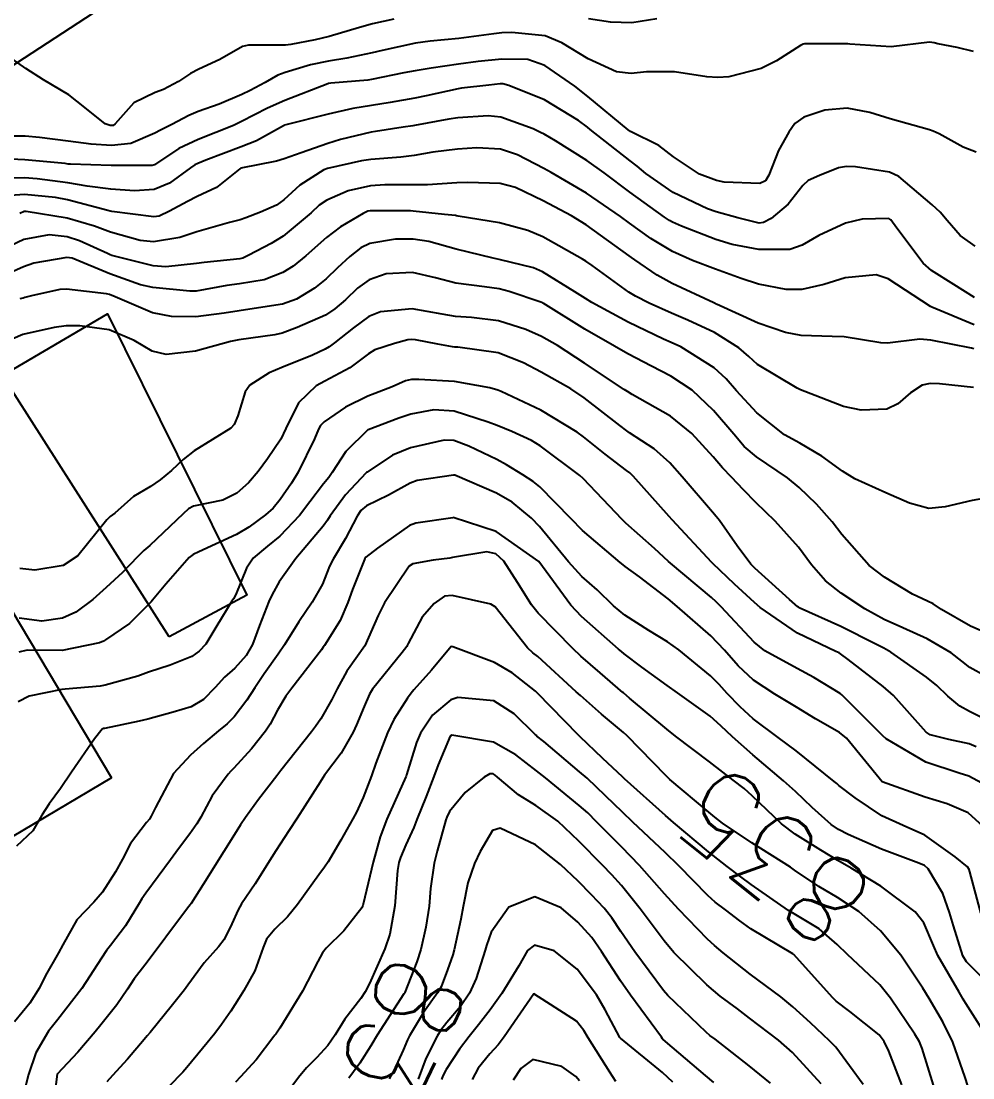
# Model space of a CAD drawing. Header units: metres. Extents: x 307586 to 320046, y 7427249 to 7434250.
# Drawn here: x 319498.96 to 319542.99, y 7429163.69 to 7429212.57 of the extents above; entities that cross this region are included whole.
import ezdxf
from ezdxf.enums import TextEntityAlignment as Align

# ---------------------------------------------------------------- set-up
doc = ezdxf.new("R2010")
doc.units = ezdxf.units.M
doc.header["$MEASUREMENT"] = 0
for name, color, linetype in [('Cotas', 45, 'Continuous'), ('Curvas de Nivel 1m', 11, 'Continuous'), ('Curvas de Nivel 5m', 15, 'Continuous'), ('Edificações', 30, 'Continuous'), ('Vias Primárias', 230, 'Continuous')]:
    doc.layers.add(name, color=color, linetype=linetype)
doc.styles.add('Style-STANDARD', font='STANDARD.shx')

msp = doc.modelspace()

# ---------------------------------------------------------------- linework, layer by layer
at = {"layer": 'Curvas de Nivel 1m', "flags": 128}
for points, elevation in [([(319516.21, 7429212.663), (319515.211, 7429212.435), (319514.619, 7429212.265), (319513.205, 7429211.852), (319512.558, 7429211.7), (319511.434, 7429211.482), (319511.199, 7429211.457), (319509.477, 7429211.459), (319509.198, 7429211.392), (319508.159, 7429210.785), (319507.181, 7429210.337), (319506.805, 7429210.147), (319506.24, 7429209.779), (319505.548, 7429209.407), (319505.168, 7429209.261), (319504.171, 7429208.792), (319503.311, 7429207.808), (319503.215, 7429207.746), (319503.152, 7429207.738), (319503.086, 7429207.745), (319502.845, 7429207.815), (319501.908, 7429208.576), (319501.166, 7429209.151), (319499.998, 7429209.852), (319499.181, 7429210.382), (319497.633, 7429211.447)], 853), ([(319528.374, 7429212.673), (319527.212, 7429212.481), (319526.23, 7429212.523), (319525.214, 7429212.679)], 853), ([(319543.022, 7429211.154), (319542.257, 7429211.344), (319541.364, 7429211.517), (319541.205, 7429211.556), (319540.981, 7429211.586), (319539.203, 7429211.38), (319537.301, 7429211.506), (319537.204, 7429211.509), (319537.105, 7429211.51), (319535.204, 7429211.51), (319535.14, 7429211.495), (319535.023, 7429211.432), (319533.906, 7429210.733), (319533.192, 7429210.373), (319531.706, 7429209.99), (319531.188, 7429209.952), (319530.681, 7429209.992), (319529.19, 7429210.22), (319527.898, 7429210.227), (319527.189, 7429210.144), (319526.499, 7429210.228), (319525.196, 7429210.815), (319523.973, 7429211.562), (319523.206, 7429211.881), (319521.656, 7429212.042), (319521.207, 7429212.025), (319520.833, 7429211.977), (319519.204, 7429211.764), (319517.889, 7429211.64), (319517.202, 7429211.546), (319515.66, 7429211.204), (319515.194, 7429211.094), (319514.027, 7429210.845), (319513.188, 7429210.719), (319512.347, 7429210.541), (319511.18, 7429210.186), (319510.838, 7429210.063), (319510.258, 7429209.729), (319509.555, 7429209.35), (319509.167, 7429209.167), (319508.13, 7429208.723), (319507.159, 7429208.39), (319506.728, 7429208.204), (319505.939, 7429207.782), (319505.416, 7429207.522), (319505.149, 7429207.381), (319504.033, 7429206.912), (319503.143, 7429206.81), (319502.195, 7429206.876), (319501.145, 7429207.018), (319499.817, 7429207.182), (319499.147, 7429207.24), (319498.522, 7429207.245)], 852), ([(319543.145, 7429206.51), (319542.548, 7429206.74), (319541.431, 7429207.356), (319541.155, 7429207.483), (319540.986, 7429207.531), (319539.163, 7429208.044), (319538.226, 7429208.336), (319537.17, 7429208.537), (319536.147, 7429208.441), (319535.163, 7429208.127), (319534.76, 7429207.833), (319534.476, 7429207.437), (319534.003, 7429206.583), (319533.554, 7429205.446), (319533.393, 7429205.183), (319533.127, 7429205.054), (319531.484, 7429205.119), (319531.129, 7429205.195), (319530.336, 7429205.488), (319529.141, 7429206.288), (319528.455, 7429206.819), (319527.152, 7429207.468), (319527.046, 7429207.531), (319525.176, 7429209.079), (319524.575, 7429209.556), (319523.192, 7429210.519), (319522.397, 7429210.784), (319521.195, 7429210.811), (319520.1, 7429210.704), (319519.192, 7429210.576), (319517.937, 7429210.385), (319517.189, 7429210.27), (319516.668, 7429210.176), (319515.176, 7429209.865), (319515.007, 7429209.84), (319513.291, 7429209.689), (319513.183, 7429209.68), (319513.155, 7429209.672), (319511.165, 7429208.896), (319510.356, 7429208.533), (319509.155, 7429207.918), (319508.79, 7429207.745), (319507.146, 7429207.098), (319506.252, 7429206.669), (319505.134, 7429205.926), (319505.03, 7429205.895), (319503.134, 7429205.886), (319501.242, 7429205.947), (319501.134, 7429205.957), (319501.001, 7429205.974), (319499.136, 7429206.156), (319497.472, 7429206.22)], 851), ([(319543.067, 7429199.78), (319542.107, 7429200.378), (319541.08, 7429201.031), (319540.698, 7429201.364), (319539.478, 7429202.997), (319539.202, 7429203.379), (319539.104, 7429203.436), (319537.867, 7429203.399), (319537.101, 7429203.226), (319535.864, 7429202.653), (319535.091, 7429202.2), (319534.516, 7429202.009), (319533.088, 7429202.006), (319531.856, 7429202.234), (319531.093, 7429202.466), (319529.506, 7429203.089), (319529.101, 7429203.263), (319528.949, 7429203.35), (319528.729, 7429203.506), (319527.12, 7429204.654), (319525.938, 7429205.542), (319525.139, 7429206.12), (319523.685, 7429207.027), (319523.151, 7429207.333), (319522.992, 7429207.413), (319522.649, 7429207.578), (319521.161, 7429208.131), (319520.575, 7429208.193), (319519.16, 7429208.093), (319518.75, 7429208.036), (319517.154, 7429207.736), (319517.078, 7429207.726), (319516.63, 7429207.655), (319515.354, 7429207.465), (319515.15, 7429207.424), (319513.739, 7429207.092), (319513.145, 7429206.912), (319511.91, 7429206.478), (319511.138, 7429206.193), (319510.774, 7429206.086), (319509.133, 7429205.762), (319509.083, 7429205.741), (319508.002, 7429204.875), (319507.113, 7429204.451), (319506.656, 7429204.228), (319505.828, 7429203.783), (319505.342, 7429203.546), (319505.1, 7429203.516), (319503.153, 7429203.759), (319503.103, 7429203.771), (319503.074, 7429203.782), (319502.975, 7429203.812), (319501.11, 7429204.308), (319500.549, 7429204.408), (319499.113, 7429204.544), (319498.474, 7429204.508)], 849), ([(319543.051, 7429198.515), (319541.089, 7429199.333), (319541.063, 7429199.345), (319541.025, 7429199.36), (319539.076, 7429200.653), (319538.516, 7429200.827), (319537.076, 7429200.689), (319536.103, 7429200.39), (319535.07, 7429200.15), (319534.352, 7429200.155), (319533.072, 7429200.405), (319532.278, 7429200.665), (319531.079, 7429201.098), (319530.018, 7429201.491), (319529.087, 7429201.911), (319528.087, 7429202.509), (319527.1, 7429203.224), (319526.691, 7429203.534), (319525.119, 7429204.609), (319523.484, 7429205.566), (319523.135, 7429205.753), (319521.929, 7429206.376), (319521.143, 7429206.639), (319520.043, 7429206.712), (319519.143, 7429206.649), (319518.004, 7429206.499), (319517.14, 7429206.346), (319516.525, 7429206.27), (319515.138, 7429206.173), (319514.704, 7429206.107), (319513.134, 7429205.753), (319512.961, 7429205.693), (319511.858, 7429204.973), (319511.112, 7429204.303), (319510.778, 7429204.053), (319510.031, 7429203.731), (319509.364, 7429203.474), (319509.099, 7429203.382), (319508.607, 7429203.257), (319507.093, 7429202.823), (319506.306, 7429202.563), (319505.089, 7429202.353), (319504.469, 7429202.416), (319503.093, 7429202.812), (319502.356, 7429203.082), (319501.099, 7429203.453), (319499.193, 7429203.768), (319499.102, 7429203.755), (319498.901, 7429203.663)], 848), ([(319543.034, 7429197.413), (319542.928, 7429197.438), (319541.04, 7429197.814), (319540.542, 7429197.863), (319539.037, 7429197.678), (319538.739, 7429197.683), (319537.041, 7429197.958), (319536.482, 7429197.975), (319535.042, 7429198.026), (319534.323, 7429198.158), (319533.05, 7429198.599), (319531.131, 7429199.479), (319531.086, 7429199.502), (319531.063, 7429199.51), (319531.01, 7429199.534), (319529.072, 7429200.437), (319528.383, 7429200.817), (319527.346, 7429201.526), (319527.191, 7429201.636), (319527.085, 7429201.711), (319526.431, 7429202.195), (319525.099, 7429203.138), (319524.426, 7429203.557), (319523.113, 7429204.26), (319521.839, 7429204.872), (319521.125, 7429205.063), (319519.634, 7429205.106), (319519.125, 7429205.087), (319517.765, 7429204.999), (319517.123, 7429204.992), (319515.787, 7429205), (319515.122, 7429204.953), (319514.087, 7429204.712), (319513.112, 7429204.288), (319512.756, 7429204.048), (319512.384, 7429203.701), (319511.092, 7429202.623), (319510.531, 7429202.283), (319509.499, 7429201.736), (319509.214, 7429201.606), (319509.08, 7429201.576), (319507.436, 7429201.406), (319507.077, 7429201.358), (319505.658, 7429201.201), (319505.075, 7429201.254), (319503.163, 7429201.728), (319503.082, 7429201.758), (319502.956, 7429201.812), (319501.668, 7429202.41), (319501.09, 7429202.594), (319500.261, 7429202.679), (319499.089, 7429202.465), (319497.836, 7429201.879)], 847), ([(319543.016, 7429195.619), (319541.448, 7429195.784), (319541.017, 7429195.81), (319540.647, 7429195.733), (319540.105, 7429195.369), (319539.522, 7429194.858), (319539.002, 7429194.626), (319537.823, 7429194.576), (319537.003, 7429194.738), (319535.217, 7429195.428), (319535.014, 7429195.515), (319534.858, 7429195.588), (319533.025, 7429196.688), (319532.625, 7429197.052), (319532.16, 7429197.463), (319531.043, 7429198.158), (319529.805, 7429198.739), (319529.056, 7429199.055), (319528.011, 7429199.516), (319527.379, 7429199.838), (319527.068, 7429200.035), (319525.371, 7429201.256), (319525.082, 7429201.457), (319524.934, 7429201.551), (319523.093, 7429202.59), (319522.4, 7429202.884), (319521.099, 7429203.23), (319519.176, 7429203.545), (319519.102, 7429203.557), (319519.052, 7429203.57), (319518.552, 7429203.628), (319517.105, 7429203.777), (319516.969, 7429203.787), (319515.105, 7429203.791), (319515.005, 7429203.771), (319514.79, 7429203.673), (319513.73, 7429203.05), (319513.092, 7429202.558), (319512.126, 7429201.704), (319511.55, 7429201.239), (319511.071, 7429200.937), (319510.198, 7429200.597), (319509.063, 7429200.414), (319508.474, 7429200.336), (319507.058, 7429200.083), (319506.762, 7429200.069), (319505.06, 7429200.239), (319504.487, 7429200.371), (319503.069, 7429200.878), (319501.319, 7429201.597), (319501.08, 7429201.638), (319499.556, 7429201.375), (319499.073, 7429201.202), (319498.153, 7429200.788)], 846), ([(319544.164, 7429184.027), (319542.882, 7429184.588), (319541.531, 7429185.35), (319541.149, 7429185.61), (319540.897, 7429185.738), (319540.204, 7429186.063), (319538.908, 7429186.842), (319538.197, 7429187.387), (319536.934, 7429188.828), (319536.481, 7429189.407), (319535.751, 7429190.218), (319534.958, 7429190.988), (319534.411, 7429191.436), (319532.973, 7429192.412), (319532.415, 7429192.896), (319531.935, 7429193.466), (319530.999, 7429194.562), (319530.002, 7429195.49), (319529.019, 7429196.146), (319528.116, 7429196.606), (319527.029, 7429197.183), (319526.407, 7429197.536), (319525.044, 7429198.312), (319523.11, 7429199.522), (319523.063, 7429199.552), (319523.011, 7429199.571), (319521.538, 7429200.063), (319521.069, 7429200.186), (319520.395, 7429200.282), (319519.071, 7429200.44), (319518.132, 7429200.697), (319517.072, 7429200.942), (319515.852, 7429200.882), (319515.067, 7429200.608), (319514.522, 7429200.214), (319513.964, 7429199.681), (319513.481, 7429199.253), (319513.046, 7429198.971), (319511.725, 7429198.395), (319511.037, 7429198.137), (319510.704, 7429198.055), (319509.034, 7429197.829), (319508.646, 7429197.746), (319507.028, 7429197.296), (319505.668, 7429197.142), (319505.028, 7429197.3), (319504.192, 7429197.798), (319503.038, 7429198.282), (319501.681, 7429198.472), (319501.039, 7429198.469), (319500.489, 7429198.395), (319499.035, 7429198.069), (319498.574, 7429197.867)], 844), ([(319544.299, 7429181.865), (319542.856, 7429182.678), (319542.482, 7429182.958), (319541.992, 7429183.343), (319540.873, 7429184), (319539.753, 7429184.499), (319538.885, 7429184.883), (319537.989, 7429185.389), (319536.9, 7429186.106), (319536.173, 7429186.679), (319535.53, 7429187.421), (319534.925, 7429188.242), (319533.843, 7429189.441), (319532.951, 7429190.298), (319532.385, 7429190.887), (319531.826, 7429191.467), (319531.406, 7429191.912), (319530.972, 7429192.413), (319529.991, 7429193.49), (319528.995, 7429194.3), (319527.234, 7429195.302), (319527.011, 7429195.432), (319526.86, 7429195.532), (319525.025, 7429196.749), (319523.768, 7429197.563), (319523.039, 7429197.978), (319522.317, 7429198.308), (319521.05, 7429198.71), (319519.803, 7429198.861), (319519.052, 7429198.898), (319518.436, 7429199.012), (319517.049, 7429199.265), (319515.584, 7429199.128), (319515.045, 7429198.901), (319514.331, 7429198.386), (319513.465, 7429197.686), (319513.219, 7429197.5), (319513.03, 7429197.386), (319512.44, 7429197.112), (319511.021, 7429196.539), (319510.441, 7429196.304), (319509.536, 7429195.735), (319509.32, 7429195.425), (319508.991, 7429194.304), (319508.823, 7429193.904), (319508.656, 7429193.745), (319506.972, 7429192.694), (319506.453, 7429192.29), (319505.916, 7429191.78), (319505.393, 7429191.349), (319504.952, 7429191.037), (319504.168, 7429190.575), (319503.293, 7429189.806), (319503.089, 7429189.651), (319502.93, 7429189.503), (319501.589, 7429187.83), (319500.908, 7429187.394), (319499.593, 7429187.166), (319498.907, 7429187.251)], 843), ([(319544.186, 7429179.96), (319542.836, 7429180.638), (319542.383, 7429180.881), (319541.828, 7429181.345), (319541.326, 7429181.831), (319540.852, 7429182.225), (319539.199, 7429183.377), (319538.866, 7429183.56), (319538.508, 7429183.744), (319536.881, 7429184.574), (319534.961, 7429185.429), (319534.921, 7429185.457), (319534.893, 7429185.477), (319534.514, 7429185.817), (319532.911, 7429187.26), (319532.812, 7429187.351), (319532.718, 7429187.453), (319532.084, 7429188.304), (319531.267, 7429189.475), (319531.122, 7429189.654), (319530.947, 7429189.858), (319529.546, 7429191.494), (319528.969, 7429192.135), (319528.253, 7429192.784), (319527.113, 7429193.528), (319526.984, 7429193.614), (319526.665, 7429193.856), (319525.007, 7429195.145), (319524.389, 7429195.556), (319523.02, 7429196.324), (319522.201, 7429196.759), (319521.029, 7429197.227), (319519.171, 7429197.479), (319519.032, 7429197.492), (319518.918, 7429197.508), (319518.24, 7429197.632), (319517.212, 7429197.824), (319517.035, 7429197.847), (319516.857, 7429197.829), (319516.236, 7429197.658), (319515.331, 7429197.366), (319515.028, 7429197.177), (319514.175, 7429196.525), (319513.015, 7429195.908), (319512.607, 7429195.696), (319511.795, 7429194.914), (319511.206, 7429193.717), (319510.978, 7429193.238), (319510.367, 7429192.328), (319509.924, 7429191.73), (319509.475, 7429191.215), (319508.948, 7429190.728), (319508.286, 7429190.407), (319506.938, 7429190.127), (319506.699, 7429190.01), (319506.455, 7429189.775), (319504.918, 7429188.314), (319504.632, 7429188.077), (319504.346, 7429187.796), (319503.645, 7429187.064), (319502.899, 7429186.373), (319502.276, 7429185.819), (319501.49, 7429185.225), (319500.88, 7429184.948), (319499.92, 7429184.807), (319498.879, 7429184.946)], 842), ([(319543.146, 7429178.999), (319542.82, 7429179.134), (319541.872, 7429179.344), (319541.02, 7429179.552), (319540.826, 7429179.677), (319539.325, 7429181.375), (319538.847, 7429181.799), (319537.214, 7429183.041), (319536.862, 7429183.303), (319536.803, 7429183.342), (319536.654, 7429183.403), (319534.875, 7429184.26), (319533.157, 7429185.447), (319532.895, 7429185.674), (319531.968, 7429186.529), (319530.957, 7429187.479), (319530.914, 7429187.524), (319529.078, 7429189.499), (319528.944, 7429189.648), (319527.28, 7429191.517), (319527.119, 7429191.673), (319526.966, 7429191.789), (319525.976, 7429192.543), (319524.981, 7429193.334), (319524.684, 7429193.553), (319522.998, 7429194.568), (319521.175, 7429195.433), (319521.011, 7429195.493), (319520.64, 7429195.604), (319519.016, 7429195.905), (319517.366, 7429195.994), (319517.016, 7429195.988), (319516.742, 7429195.927), (319516.121, 7429195.659), (319515.326, 7429195.349), (319515.006, 7429195.223), (319513.973, 7429194.706), (319512.988, 7429194.034), (319512.816, 7429193.862), (319512.72, 7429193.694), (319512.53, 7429193.249), (319511.779, 7429191.708), (319511.468, 7429191.199), (319510.944, 7429190.433), (319510.626, 7429190.035), (319510.274, 7429189.727), (319509.498, 7429189.164), (319508.924, 7429188.817), (319507.18, 7429188.022), (319506.914, 7429187.901), (319506.741, 7429187.763), (319505.653, 7429186.531), (319505.046, 7429185.788), (319504.976, 7429185.704), (319504.89, 7429185.61), (319503.969, 7429184.707), (319502.865, 7429183.943), (319502.78, 7429183.895), (319502.582, 7429183.814), (319500.859, 7429183.451), (319499.248, 7429183.467), (319498.858, 7429183.385)], 841), ([(319543.469, 7429175.323), (319542.779, 7429175.95), (319541.799, 7429176.361), (319540.786, 7429176.667), (319538.793, 7429177.38), (319537.141, 7429179.397), (319536.826, 7429179.67), (319535.708, 7429180.294), (319534.837, 7429180.832), (319533.833, 7429181.44), (319532.849, 7429182.08), (319532.138, 7429182.743), (319531.506, 7429183.47), (319530.873, 7429184.135), (319529.316, 7429185.496), (319528.896, 7429185.839), (319527.562, 7429186.857), (319526.911, 7429187.342), (319526.811, 7429187.421), (319526.681, 7429187.523), (319524.935, 7429189.007), (319524.393, 7429189.555), (319522.957, 7429191.021), (319522.653, 7429191.268), (319522.172, 7429191.582), (319521.421, 7429192.046), (319520.97, 7429192.285), (319519.674, 7429192.915), (319518.978, 7429193.175), (319518.533, 7429193.182), (319516.975, 7429192.831), (319516.14, 7429192.489), (319514.963, 7429191.707), (319514.944, 7429191.69), (319514.927, 7429191.67), (319513.969, 7429190.658), (319513.252, 7429189.687), (319513.129, 7429189.49), (319512.928, 7429189.21), (319511.664, 7429187.709), (319510.902, 7429186.627), (319510.574, 7429186.046), (319510.423, 7429185.725), (319509.99, 7429184.615), (319509.665, 7429183.732), (319509.374, 7429183.218), (319508.852, 7429182.647), (319508.374, 7429182.218), (319507.934, 7429181.749), (319507.4, 7429181.189), (319506.829, 7429180.847), (319506.001, 7429180.597), (319504.82, 7429180.287), (319504.424, 7429180.189), (319502.814, 7429179.854), (319502.78, 7429179.844), (319502.708, 7429179.812), (319502.362, 7429179.37), (319501.289, 7429177.833), (319500.785, 7429177.077), (319500.258, 7429176.366), (319499.928, 7429175.848), (319499.498, 7429175.117), (319498.751, 7429174.404)], 839), ([(319543.358, 7429171.324), (319542.845, 7429173.226), (319542.815, 7429173.329), (319542.745, 7429173.448), (319542.171, 7429173.92), (319540.766, 7429174.909), (319539.767, 7429175.37), (319538.777, 7429175.804), (319537.54, 7429176.638), (319536.791, 7429177.215), (319536.691, 7429177.3), (319536.572, 7429177.403), (319534.814, 7429178.818), (319533.989, 7429179.438), (319532.831, 7429180.299), (319532.223, 7429180.846), (319531.623, 7429181.468), (319531.256, 7429181.882), (319530.851, 7429182.283), (319529.382, 7429183.495), (319528.868, 7429183.856), (319528.004, 7429184.381), (319526.886, 7429185.086), (319526.371, 7429185.528), (319525.616, 7429186.256), (319524.906, 7429186.886), (319524.284, 7429187.556), (319522.937, 7429189.197), (319522.574, 7429189.576), (319521.674, 7429190.313), (319520.954, 7429190.734), (319519.019, 7429191.562), (319518.962, 7429191.572), (319517.281, 7429191.322), (319516.956, 7429191.196), (319515.963, 7429190.64), (319514.94, 7429190.146), (319514.673, 7429189.936), (319514.501, 7429189.674), (319513.961, 7429188.641), (319513.394, 7429187.685), (319513.233, 7429187.364), (319512.901, 7429186.532), (319512.433, 7429185.697), (319511.802, 7429184.783), (319511.14, 7429183.716), (319510.859, 7429183.293), (319510.204, 7429182.372), (319509.766, 7429181.731), (319509.402, 7429181.167), (319508.823, 7429180.393), (319508.495, 7429180.066), (319508.099, 7429179.747), (319507.404, 7429179.157), (319506.801, 7429178.614), (319506.008, 7429177.772), (319505.186, 7429176.193), (319504.977, 7429175.787), (319504.898, 7429175.661), (319504.769, 7429175.498), (319504.021, 7429174.53), (319503.645, 7429173.801), (319503.328, 7429173.213), (319502.728, 7429172.273), (319502.319, 7429171.816), (319501.541, 7429170.997), (319500.888, 7429169.837), (319500.689, 7429169.467), (319500.094, 7429168.431), (319499.813, 7429167.849), (319499.37, 7429167.149), (319498.657, 7429166.281)], 838), ([(319544.441, 7429167.312), (319542.699, 7429169.05), (319542.53, 7429169.333), (319542.092, 7429170.715), (319541.913, 7429171.342), (319541.605, 7429172.22), (319540.925, 7429173.357), (319540.745, 7429173.513), (319540.487, 7429173.623), (319538.756, 7429174.27), (319537.215, 7429174.946), (319536.77, 7429175.173), (319536.436, 7429175.405), (319535.561, 7429176.198), (319534.788, 7429176.934), (319534.228, 7429177.436), (319532.811, 7429178.636), (319531.864, 7429179.464), (319531.33, 7429179.975), (319530.832, 7429180.42), (319529.322, 7429181.495), (319528.846, 7429181.832), (319527.683, 7429182.683), (319526.861, 7429183.305), (319526.743, 7429183.403), (319526.602, 7429183.524), (319524.885, 7429185.03), (319524.396, 7429185.555), (319522.913, 7429187.57), (319520.933, 7429188.967), (319518.952, 7429189.601), (319518.933, 7429189.599), (319517.217, 7429189.35), (319516.929, 7429189.231), (319515.448, 7429188.192), (319514.914, 7429187.78), (319514.868, 7429187.716), (319514.848, 7429187.671), (319514.296, 7429186.279), (319514.08, 7429185.678), (319513.718, 7429184.844), (319512.992, 7429183.689), (319512.941, 7429183.61), (319512.861, 7429183.49), (319511.486, 7429181.71), (319511.21, 7429181.341), (319510.828, 7429180.694), (319510.486, 7429180.055), (319510.273, 7429179.725), (319509.626, 7429178.91), (319508.796, 7429178.012), (319508.658, 7429177.878), (319508.533, 7429177.743), (319507.804, 7429176.729), (319507.271, 7429175.755), (319507.089, 7429175.435), (319506.761, 7429174.984), (319506.235, 7429174.284), (319505.868, 7429173.773), (319504.727, 7429172.226), (319504.544, 7429171.972), (319504.435, 7429171.793), (319503.784, 7429170.722), (319503.09, 7429169.806), (319502.915, 7429169.583), (319502.687, 7429169.228), (319501.769, 7429167.824), (319500.658, 7429166.383), (319500.416, 7429166.082), (319500.234, 7429165.844), (319499.641, 7429164.847), (319499.307, 7429163.853), (319499.171, 7429163.301)], 837), ([(319543.823, 7429165.318), (319542.671, 7429167.127), (319542.592, 7429167.251), (319542.547, 7429167.332), (319542.362, 7429167.65), (319541.375, 7429169.35), (319541.163, 7429169.808), (319540.718, 7429170.862), (319540.327, 7429171.364), (319538.735, 7429172.552), (319537.364, 7429173.394), (319536.748, 7429173.741), (319535.949, 7429174.219), (319534.766, 7429174.969), (319534.138, 7429175.436), (319532.786, 7429176.735), (319532.406, 7429177.073), (319531.895, 7429177.463), (319530.805, 7429178.302), (319529.237, 7429179.496), (319528.826, 7429179.817), (319527.103, 7429181.255), (319526.843, 7429181.483), (319526.823, 7429181.5), (319526.799, 7429181.521), (319525.746, 7429182.43), (319524.859, 7429183.202), (319524.486, 7429183.554), (319522.887, 7429185.191), (319522.574, 7429185.575), (319521.919, 7429186.6), (319521.295, 7429187.594), (319520.918, 7429187.922), (319520.503, 7429188.019), (319518.914, 7429187.751), (319518.801, 7429187.734), (319518.017, 7429187.629), (319517.083, 7429187.466), (319516.91, 7429187.353), (319515.779, 7429185.657), (319515.472, 7429185.074), (319514.863, 7429183.67), (319514.029, 7429182.501), (319513.576, 7429181.683), (319513.333, 7429181.187), (319512.822, 7429180.301), (319512.574, 7429179.936), (319512.393, 7429179.696), (319510.984, 7429177.906), (319510.837, 7429177.719), (319510.792, 7429177.663), (319509.949, 7429176.561), (319509.344, 7429175.734), (319509.114, 7429175.391), (319508.759, 7429174.83), (319508.339, 7429174.154), (319508.084, 7429173.747), (319507.565, 7429172.921), (319506.822, 7429171.759), (319506.781, 7429171.7), (319506.721, 7429171.62), (319505.918, 7429170.558), (319505.353, 7429169.78), (319504.684, 7429168.91), (319504.199, 7429168.274), (319503.881, 7429167.798), (319503.397, 7429167.071), (319502.656, 7429166.143), (319502.381, 7429165.814), (319501.587, 7429164.877), (319500.623, 7429163.863), (319500.393, 7429162.055)], 836), ([(319541.174, 7429163.352), (319540.648, 7429165.044), (319540.523, 7429165.361), (319540.311, 7429165.709), (319539.184, 7429167.375), (319538.682, 7429168), (319537.189, 7429169.395), (319536.707, 7429169.855), (319535.88, 7429170.578), (319534.721, 7429171.28), (319534.462, 7429171.433), (319532.735, 7429172.627), (319532.263, 7429172.982), (319531.625, 7429173.467), (319530.753, 7429174.148), (319529.144, 7429175.496), (319528.776, 7429175.825), (319526.879, 7429177.519), (319526.794, 7429177.599), (319525.863, 7429178.479), (319524.822, 7429179.463), (319524.734, 7429179.551), (319522.842, 7429181.49), (319522.802, 7429181.53), (319522.757, 7429181.571), (319521.684, 7429182.421), (319520.856, 7429182.898), (319518.933, 7429183.619), (319518.863, 7429183.638), (319517.941, 7429182.54), (319517.135, 7429181.637), (319517, 7429181.479), (319516.837, 7429181.259), (319516.209, 7429180.262), (319515.916, 7429179.653), (319515.378, 7429178.24), (319515.165, 7429177.664), (319514.783, 7429176.653), (319514.471, 7429175.979), (319514.303, 7429175.675), (319513.755, 7429174.683), (319513.165, 7429173.686), (319512.993, 7429173.435), (319512.737, 7429173.083), (319511.747, 7429171.705), (319511.289, 7429171.136), (319510.706, 7429170.561), (319510.321, 7429170.101), (319510.153, 7429169.725), (319509.768, 7429168.643), (319509.272, 7429167.734), (319509.04, 7429167.365), (319508.663, 7429166.78), (319508.237, 7429166.164), (319507.92, 7429165.747), (319507.347, 7429165.049), (319506.629, 7429164.168), (319506.44, 7429163.948), (319506.264, 7429163.765), (319504.605, 7429162.027)], 834), ([(319539.706, 7429163.369), (319539.095, 7429164.927), (319538.888, 7429165.378), (319538.656, 7429165.688), (319537.296, 7429166.765), (319536.671, 7429167.237), (319536.585, 7429167.314), (319536.495, 7429167.403), (319534.702, 7429169.396), (319534.664, 7429169.43), (319532.714, 7429170.588), (319532.212, 7429170.952), (319531.542, 7429171.468), (319531.074, 7429171.823), (319530.729, 7429172.129), (319529.388, 7429173.494), (319528.752, 7429174.108), (319527.267, 7429175.515), (319526.778, 7429175.986), (319525.991, 7429176.738), (319525.141, 7429177.545), (319524.797, 7429177.848), (319523.143, 7429179.242), (319522.822, 7429179.502), (319522.787, 7429179.535), (319522.741, 7429179.571), (319521.773, 7429180.532), (319520.836, 7429181.128), (319519.169, 7429181.285), (319518.836, 7429181.168), (319517.988, 7429180.466), (319517.433, 7429179.634), (319517.25, 7429179.194), (319516.794, 7429177.699), (319516.778, 7429177.64), (319516.763, 7429177.611), (319515.886, 7429175.653), (319515.578, 7429174.841), (319515.245, 7429173.662), (319514.779, 7429171.725), (319514.768, 7429171.669), (319514.761, 7429171.631), (319514.721, 7429171.549), (319513.886, 7429170.497), (319513.074, 7429169.686), (319512.902, 7429169.477), (319512.687, 7429169.069), (319511.981, 7429167.7), (319510.93, 7429165.99), (319510.738, 7429165.719), (319510.701, 7429165.67), (319510.651, 7429165.609), (319509.836, 7429164.527), (319509.105, 7429163.735), (319508.873, 7429163.485)], 833), ([(319537.918, 7429163.387), (319536.649, 7429165.113), (319536.36, 7429165.404), (319535.486, 7429166.242), (319534.668, 7429166.975), (319534.099, 7429167.436), (319532.689, 7429168.492), (319531.441, 7429169.469), (319531.037, 7429169.806), (319530.709, 7429170.103), (319529.372, 7429171.494), (319528.73, 7429172.206), (319527.574, 7429173.512), (319526.756, 7429174.366), (319525.579, 7429175.538), (319525.174, 7429175.941), (319524.78, 7429176.288), (319523.219, 7429177.566), (319522.798, 7429177.894), (319521.853, 7429178.629), (319520.809, 7429179.211), (319518.889, 7429179.542), (319518.812, 7429179.488), (319518.254, 7429178.17), (319518.053, 7429177.627), (319517.706, 7429176.709), (319517.274, 7429175.635), (319517.128, 7429175.276), (319516.755, 7429174.461), (319516.508, 7429173.883), (319516.433, 7429173.645), (319516.376, 7429173.282), (319516.251, 7429171.647), (319516.023, 7429170.33), (319515.788, 7429169.654), (319515.071, 7429168.058), (319514.88, 7429167.667), (319514.67, 7429167.354), (319513.937, 7429166.401), (319513.496, 7429165.682), (319513.15, 7429165.18), (319512.637, 7429164.634), (319512.166, 7429164.161), (319511.801, 7429163.702), (319510.607, 7429162.119)], 832), ([(319535.971, 7429163.41), (319534.644, 7429164.863), (319533.993, 7429165.437), (319532.663, 7429166.459), (319532.094, 7429166.885), (319531.304, 7429167.471), (319530.681, 7429167.995), (319529.154, 7429169.495), (319528.708, 7429170.023), (319527.595, 7429171.511), (319526.734, 7429172.582), (319526.291, 7429173.079), (319525.861, 7429173.533), (319524.759, 7429174.643), (319523.791, 7429175.56), (319522.78, 7429176.285), (319521.977, 7429176.774), (319520.995, 7429177.597), (319520.889, 7429177.693), (319520.794, 7429177.745), (319520.648, 7429177.748), (319520.39, 7429177.604), (319519.503, 7429176.896), (319518.777, 7429176.005), (319518.648, 7429175.748), (319518.61, 7429175.622), (319518.206, 7429174.17), (319518.064, 7429173.627), (319517.905, 7429172.454), (319517.835, 7429171.629), (319517.685, 7429170.654), (319517.449, 7429169.632), (319517.265, 7429169.056), (319516.712, 7429167.64), (319516.7, 7429167.613), (319516.672, 7429167.573), (319515.435, 7429165.658), (319515.14, 7429165.168), (319514.633, 7429164.367), (319514.333, 7429163.968), (319514.12, 7429163.675)], 831), ([(319531.014, 7429163.474), (319530.628, 7429163.796), (319528.771, 7429165.379), (319528.653, 7429165.484), (319528.635, 7429165.5), (319528.58, 7429165.574), (319527.151, 7429167.515), (319526.683, 7429168.179), (319525.809, 7429169.533), (319525.359, 7429170.19), (319524.716, 7429170.896), (319523.938, 7429171.558), (319522.728, 7429172.067), (319521.525, 7429171.588), (319520.705, 7429170.43), (319520.484, 7429169.814), (319520.422, 7429169.603), (319520.005, 7429168.281), (319519.71, 7429167.61), (319519.286, 7429166.994), (319518.659, 7429166.257), (319518.378, 7429165.901), (319518.201, 7429165.625), (319517.682, 7429164.585), (319517.331, 7429163.633)], 829), ([(319529.115, 7429163.495), (319528.629, 7429163.938), (319526.682, 7429165.52), (319526.653, 7429165.552), (319525.975, 7429166.839), (319525.582, 7429167.536), (319524.69, 7429168.72), (319523.613, 7429169.561), (319522.706, 7429169.833), (319522.38, 7429169.575), (319521.984, 7429168.872), (319521.198, 7429167.592), (319520.665, 7429166.836), (319520.12, 7429166.144), (319519.681, 7429165.61), (319519.237, 7429165.021), (319518.63, 7429164.079), (319518.468, 7429163.779), (319518.414, 7429163.622)], 828), ([(319526.474, 7429163.522), (319526.199, 7429163.957), (319525.191, 7429165.542), (319524.995, 7429165.883), (319524.661, 7429166.316), (319522.673, 7429167.57), (319521.303, 7429165.59), (319521.023, 7429165.219), (319520.641, 7429164.8), (319520.101, 7429164.135), (319519.824, 7429163.608)], 827), ([(319524.8, 7429163.547), (319524.626, 7429163.752), (319523.98, 7429164.21), (319522.637, 7429164.539), (319522.084, 7429164.125), (319521.718, 7429163.584)], 826)]:
    msp.add_lwpolyline(points, dxfattribs=dict(at, elevation=elevation))
at = {"layer": 'Curvas de Nivel 5m', "flags": 128}
for points, elevation in [([(319543.091, 7429202.165), (319542.407, 7429202.652), (319541.797, 7429203.35), (319541.477, 7429203.723), (319541.113, 7429204.063), (319539.57, 7429205.376), (319539.135, 7429205.583), (319537.555, 7429205.822), (319537.137, 7429205.849), (319536.771, 7429205.779), (319535.895, 7429205.422), (319535.37, 7429205.187), (319535.126, 7429204.956), (319534.445, 7429204.105), (319533.662, 7429203.444), (319533.3, 7429203.249), (319533.101, 7429203.228), (319532.914, 7429203.266), (319532.123, 7429203.465), (319531.107, 7429203.747), (319530.711, 7429203.882), (319529.12, 7429204.641), (319527.857, 7429205.519), (319527.463, 7429205.852), (319527.139, 7429206.102), (319525.291, 7429207.549), (319525.155, 7429207.661), (319524.746, 7429207.967), (319523.173, 7429208.932), (319521.523, 7429209.595), (319521.248, 7429209.663), (319521.184, 7429209.668), (319521.121, 7429209.663), (319520.605, 7429209.606), (319519.338, 7429209.461), (319519.18, 7429209.432), (319517.7, 7429209.117), (319517.173, 7429209.009), (319516.03, 7429208.795), (319515.163, 7429208.67), (319514.308, 7429208.532), (319513.159, 7429208.264), (319511.203, 7429207.768), (319511.153, 7429207.752), (319511.131, 7429207.743), (319511.095, 7429207.721), (319509.851, 7429207.028), (319509.143, 7429206.749), (319507.502, 7429206.13), (319507.135, 7429205.98), (319506.993, 7429205.913), (319506.794, 7429205.773), (319505.828, 7429205.077), (319505.118, 7429204.778), (319504.2, 7429204.716), (319503.118, 7429204.797), (319502.01, 7429204.936), (319501.122, 7429205.082), (319499.702, 7429205.277), (319499.125, 7429205.317), (319497.707, 7429205.298)], 850), ([(319543.747, 7429190.53), (319542.953, 7429190.387), (319541.71, 7429190.108), (319540.95, 7429190.027), (319540.056, 7429190.265), (319538.957, 7429190.753), (319537.536, 7429191.394), (319536.966, 7429191.747), (319536.005, 7429192.446), (319534.979, 7429193.046), (319534.283, 7429193.437), (319532.998, 7429194.452), (319532.056, 7429195.464), (319531.574, 7429196.027), (319531.023, 7429196.531), (319529.482, 7429197.496), (319529.036, 7429197.706), (319528.685, 7429197.858), (319527.05, 7429198.64), (319525.367, 7429199.547), (319525.065, 7429199.731), (319524.581, 7429200.042), (319523.077, 7429200.977), (319522.657, 7429201.155), (319521.082, 7429201.537), (319520.795, 7429201.603), (319519.087, 7429202.012), (319517.817, 7429202.366), (319517.091, 7429202.48), (319516.275, 7429202.474), (319515.089, 7429202.281), (319514.676, 7429202.085), (319514.175, 7429201.679), (319513.601, 7429201.158), (319513.067, 7429200.651), (319512.539, 7429200.219), (319511.708, 7429199.71), (319511.05, 7429199.473), (319509.546, 7429199.237), (319509.047, 7429199.171), (319508.35, 7429199.054), (319507.044, 7429198.893), (319505.924, 7429198.902), (319505.046, 7429199.08), (319503.314, 7429199.807), (319503.055, 7429199.917), (319502.908, 7429199.96), (319501.058, 7429200.176), (319500.746, 7429200.155), (319499.441, 7429199.856), (319499.133, 7429199.778), (319499.052, 7429199.759), (319498.907, 7429199.717)], 845), ([(319543.399, 7429177.324), (319542.798, 7429177.65), (319542.356, 7429177.781), (319540.807, 7429178.294), (319538.984, 7429179.378), (319538.824, 7429179.517), (319536.928, 7429181.399), (319536.844, 7429181.47), (319535.636, 7429182.204), (319534.855, 7429182.625), (319533.363, 7429183.445), (319532.869, 7429183.841), (319531.348, 7429185.473), (319531.121, 7429185.702), (319530.897, 7429185.901), (319529, 7429187.499), (319528.914, 7429187.577), (319528.256, 7429188.173), (319526.94, 7429189.352), (319526.766, 7429189.523), (319525.873, 7429190.457), (319524.962, 7429191.419), (319524.809, 7429191.552), (319522.976, 7429192.926), (319522.574, 7429193.172), (319521.669, 7429193.59), (319520.987, 7429193.861), (319520.573, 7429194.02), (319518.996, 7429194.521), (319518.047, 7429194.584), (319516.994, 7429194.383), (319516.44, 7429194.206), (319515.021, 7429193.67), (319514.995, 7429193.658), (319513.985, 7429192.668), (319513.347, 7429191.686), (319513.19, 7429191.457), (319512.955, 7429191.165), (319512.316, 7429190.326), (319511.841, 7429189.706), (319510.923, 7429188.746), (319510.358, 7429188.286), (319509.697, 7429187.732), (319509.381, 7429187.263), (319508.896, 7429186.05), (319508.788, 7429185.847), (319508.706, 7429185.742), (319508.021, 7429184.603), (319507.511, 7429183.754), (319507.197, 7429183.42), (319506.857, 7429183.176), (319505.863, 7429182.785), (319504.85, 7429182.45), (319504.367, 7429182.275), (319502.843, 7429181.846), (319502.621, 7429181.813), (319501.003, 7429181.675), (319500.84, 7429181.653), (319499.338, 7429181.352), (319498.831, 7429181.084)], 840), ([(319542.762, 7429163.329), (319542.629, 7429163.712), (319542.059, 7429165.339), (319541.593, 7429166.276), (319540.963, 7429167.356), (319540.68, 7429167.838), (319539.664, 7429169.37), (319538.714, 7429170.494), (319537.712, 7429171.39), (319536.729, 7429172.032), (319535.859, 7429172.538), (319534.742, 7429173.3), (319534.552, 7429173.432), (319532.76, 7429174.556), (319531.414, 7429175.47), (319531.048, 7429175.748), (319530.778, 7429175.972), (319528.973, 7429177.498), (319528.795, 7429177.665), (319526.981, 7429179.518), (319526.824, 7429179.662), (319525.81, 7429180.512), (319524.841, 7429181.368), (319524.644, 7429181.552), (319522.859, 7429183.174), (319522.64, 7429183.353), (319522.385, 7429183.577), (319520.891, 7429185.478), (319520.689, 7429185.602), (319518.897, 7429186.008), (319518.552, 7429185.968), (319518.068, 7429185.628), (319517.522, 7429184.995), (319516.865, 7429183.779), (319516.822, 7429183.682), (319516.799, 7429183.641), (319516.587, 7429183.371), (319515.216, 7429181.664), (319515.074, 7429181.431), (319514.831, 7429180.868), (319514.477, 7429180.014), (319514.319, 7429179.675), (319513.77, 7429178.714), (319513.001, 7429177.688), (319512.915, 7429177.565), (319512.79, 7429177.363), (319511.729, 7429175.706), (319511.352, 7429175.123), (319510.75, 7429174.197), (319510.564, 7429173.903), (319510.455, 7429173.723), (319509.792, 7429172.67), (319509.159, 7429171.736), (319508.996, 7429171.46), (319508.709, 7429170.811), (319508.352, 7429170.089), (319508.087, 7429169.746), (319507.434, 7429169.004), (319506.675, 7429167.975), (319506.516, 7429167.762), (319505.96, 7429167.065), (319504.928, 7429165.786), (319504.799, 7429165.639), (319504.648, 7429165.465), (319503.883, 7429164.549), (319503.192, 7429163.804), (319502.921, 7429163.506)], 835), ([(319533.634, 7429163.44), (319532.635, 7429164.254), (319531.067, 7429165.474), (319530.829, 7429165.652), (319530.656, 7429165.799), (319528.879, 7429167.498), (319528.676, 7429167.728), (319527.345, 7429169.514), (319526.712, 7429170.459), (319526.289, 7429171.096), (319525.937, 7429171.532), (319525.351, 7429172.163), (319524.735, 7429172.787), (319523.914, 7429173.558), (319522.756, 7429174.461), (319521.122, 7429175.24), (319520.766, 7429175.135), (319520.199, 7429174.158), (319519.941, 7429173.608), (319519.631, 7429172.714), (319519.408, 7429171.613), (319519.296, 7429171.032), (319518.994, 7429169.617), (319518.927, 7429169.381), (319518.684, 7429168.693), (319518.391, 7429167.907), (319518.23, 7429167.624), (319517.579, 7429166.716), (319516.921, 7429165.637), (319516.835, 7429165.453), (319516.643, 7429164.978), (319516.213, 7429164.063), (319515.995, 7429163.649)], 830)]:
    msp.add_lwpolyline(points, dxfattribs=dict(at, elevation=elevation))
at = {"layer": 'Edificações'}
for points in [[(319503.142, 7429177.562), (319498.555, 7429174.84), (319485.394, 7429197.945), (319489.25, 7429200.866), (319503.142, 7429177.562)], [(319505.81, 7429184.085), (319498.1, 7429196.169), (319502.952, 7429199.024), (319509.399, 7429186.011), (319505.81, 7429184.085)]]:
    msp.add_lwpolyline(points, dxfattribs=at)
at = {"layer": 'Vias Primárias'}
msp.add_lwpolyline([(319678.65, 7429233.297), (319650.831, 7429225.865), (319625.664, 7429218.958), (319607.549, 7429216.05), (319596.982, 7429214.65), (319584.042, 7429214.65), (319563.618, 7429217.128), (319532.87, 7429222.133), (319526.854, 7429222.383), (319521.874, 7429221.448), (319514.673, 7429218.253), (319503.002, 7429213.396), (319493.458, 7429207.179), (319484.173, 7429201.343), (319475.609, 7429195.72), (319470.927, 7429192.993, -0.058862), (319466.299, 7429190.984, -0.001677), (319458.345, 7429188.621, -0.041675), (319448.503, 7429186.604, -0.033634), (319434.364, 7429185.875, -0.048962)], format="xyb", dxfattribs=at)
msp.add_lwpolyline([(319678.65, 7429233.297), (319650.831, 7429225.865), (319625.664, 7429218.958), (319607.549, 7429216.05), (319596.982, 7429214.65), (319584.042, 7429214.65), (319563.618, 7429217.128), (319532.87, 7429222.133), (319526.854, 7429222.383), (319521.874, 7429221.448), (319514.673, 7429218.253), (319503.002, 7429213.396), (319493.458, 7429207.179), (319484.173, 7429201.343), (319475.609, 7429195.72), (319470.927, 7429192.993, -0.058862), (319466.299, 7429190.984, -0.001677), (319458.345, 7429188.621, -0.041675), (319448.503, 7429186.604, -0.033634), (319434.364, 7429185.875, -0.048962)], format="xyb", dxfattribs=at)

# ---------------------------------------------------------------- texts
at = {"layer": 'Cotas', "style": 'Style-STANDARD'}
for s, rotation, p in [('835', 141.1457, (319533.756, 7429173.934, 835)), ('830', 244.0967, (319515.964, 7429164.559, 830))]:
    msp.add_text(s, height=4, rotation=rotation, dxfattribs=at).set_placement(p, align=Align.MIDDLE_CENTER)

doc.saveas('drawing.dxf')
